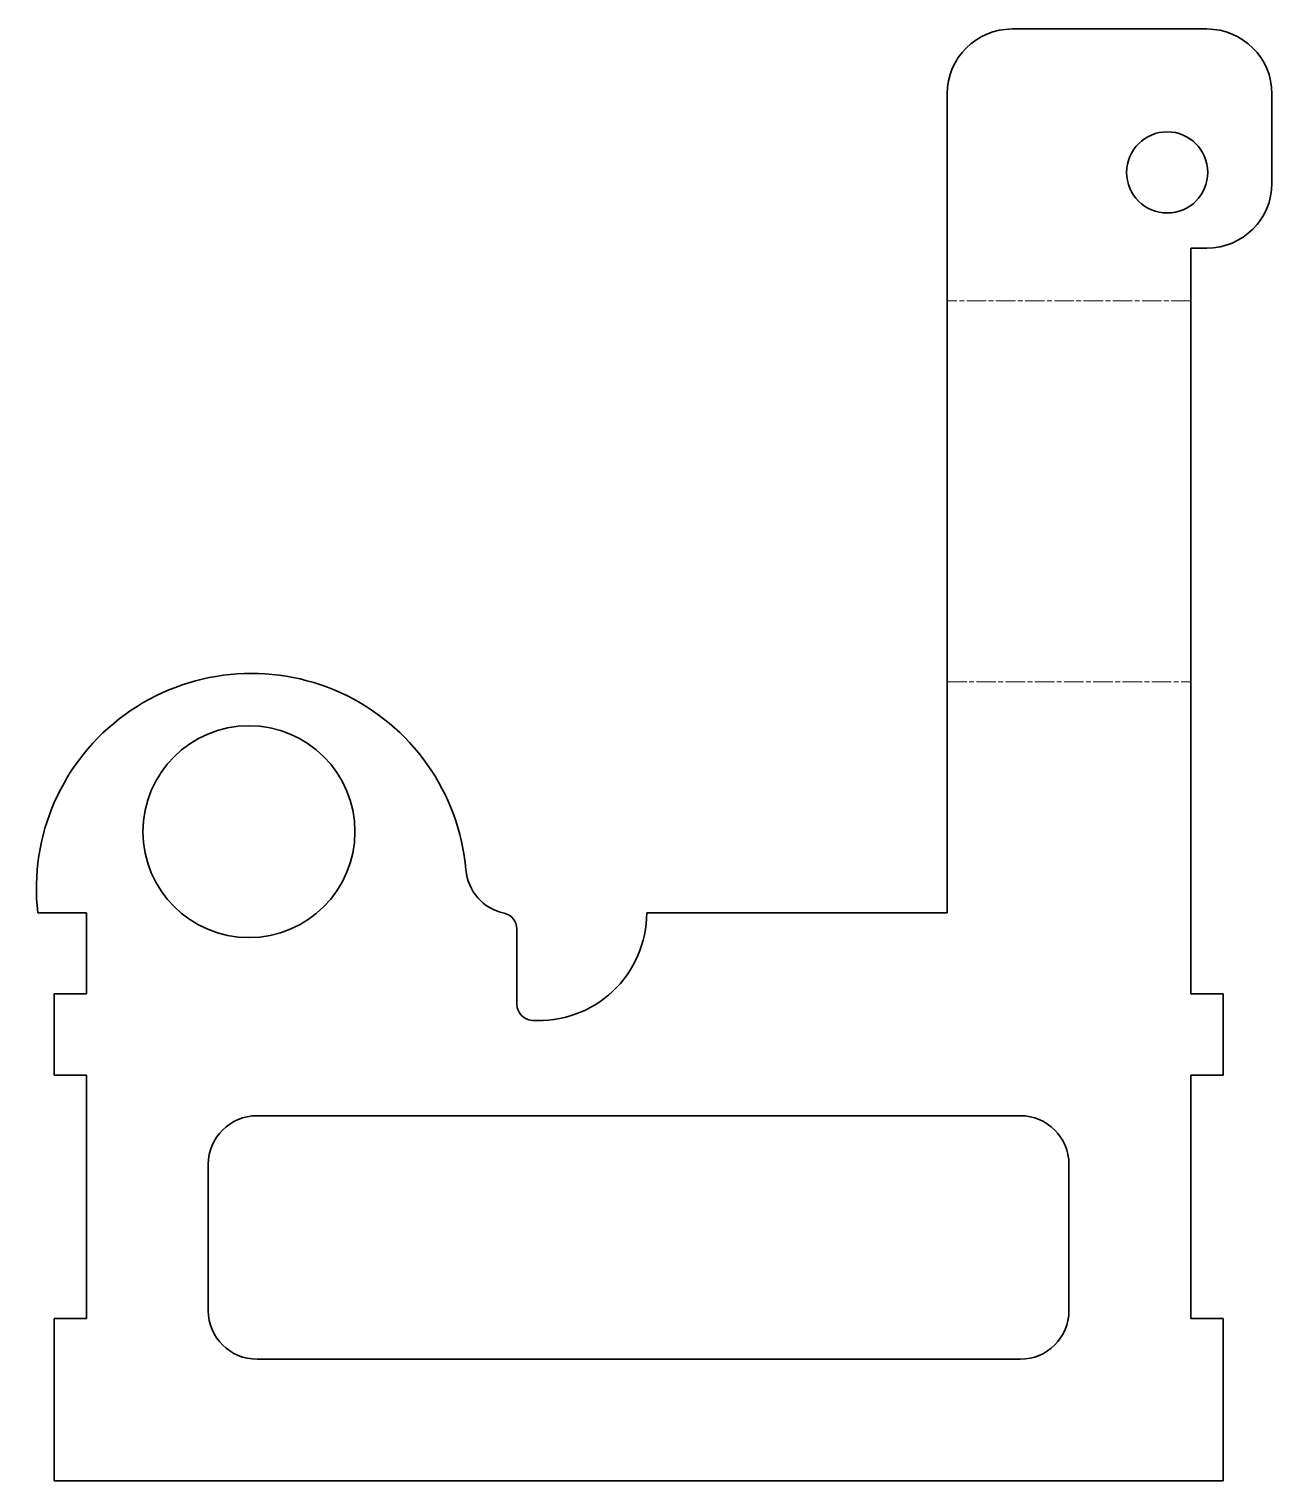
# Model space of a CAD drawing. Header units: inches. Extents: x -1 to 152, y 0 to 179.
import ezdxf

# ---------------------------------------------------------------- set-up
doc = ezdxf.new("R2010")
doc.units = ezdxf.units.IN
doc.header["$MEASUREMENT"] = 0
doc.linetypes.add('Chain', pattern=[13.68, 9.12, -1.14, 2.28, -1.14])
doc.layers.add('SIMUMAK Bend Centerline (ISO)', color=7, linetype='Chain', lineweight=9)
doc.layers.add('SIMUMAK Visible (ISO)', color=7, linetype='Continuous', lineweight=35)

# ---------------------------------------------------------------- blocks, each defined once
blk = doc.blocks.new('CD-IND-30-MEDB-01_Sheet_5_CD-IND-30-MEDB-01 (desplegada)')
at = {"layer": 'SIMUMAK Bend Centerline (ISO)', "ltscale": 0.263158}
for p, q in [((66.09, 55.97), (36.09, 55.97)), ((36.09, 9.03), (66.09, 9.03))]:
    blk.add_line(p, q, dxfattribs=at)
at = {"layer": 'SIMUMAK Visible (ISO)'}
for p, q in [((44.09, 89.45), (68.09, 89.45)), ((36.09, -19.45), (36.09, 81.45)), ((76.09, 81.45), (76.09, 70.45)), ((66.09, 62.45), (66.09, -29.45)), ((68.09, 62.45), (66.09, 62.45)), ((-75.91, -19.45), (-69.91, -19.45)), ((-69.91, -29.45), (-69.91, -19.45)), ((36.09, -19.45), (-0.91, -19.45)), ((-16.91, -30.71), (-16.91, -21.45)), ((-73.91, -29.45), (-73.91, -39.45)), ((-69.91, -29.45), (-73.91, -29.45)), ((70.09, -29.45), (66.09, -29.45)), ((70.09, -39.45), (70.09, -29.45)), ((-73.91, -39.45), (-69.91, -39.45)), ((-69.91, -69.45), (-69.91, -39.45)), ((66.09, -39.45), (70.09, -39.45)), ((66.09, -69.45), (66.09, -39.45)), ((-48.91, -44.45), (45.09, -44.45)), ((-54.91, -68.45), (-54.91, -50.45)), ((51.09, -50.45), (51.09, -68.45)), ((-73.91, -69.45), (-73.91, -89.45)), ((-69.91, -69.45), (-73.91, -69.45)), ((70.09, -69.45), (66.09, -69.45)), ((70.09, -89.45), (70.09, -69.45)), ((45.09, -74.45), (-48.91, -74.45)), ((-73.91, -89.45), (70.09, -89.45))]:
    blk.add_line(p, q, dxfattribs=at)
for centre, radius in [((63.19, 71.78), 5), ((-49.91, -9.45), 13.05)]:
    blk.add_circle(centre, radius, dxfattribs=at)
at = {"layer": 'SIMUMAK Visible (ISO)', "extrusion": (0, 0, -1)}
for centre, radius, start, end in [((-44.09, 81.45), 8, 0, 90), ((-68.09, 81.45), 8, 90, 180), ((-68.09, 70.45), 8, 180, 270), ((18.91, -21.45), 2, 102.3235, 180), ((14.2, -19.45), 13.28, 180, 273.6529)]:
    blk.add_arc(centre, radius, start, end, dxfattribs=at)
at = {"layer": 'SIMUMAK Visible (ISO)'}
for centre, radius, start, end in [((-49.59, -16.45), 26.5, 4.9701, 186.5002), ((-17.21, -13.63), 6, 184.9701, 257.6765), ((-14.91, -30.71), 2, 180, 266.3471), ((-48.91, -50.45), 6, 90, 180), ((45.09, -50.45), 6, 360, 90), ((-48.91, -68.45), 6, 180, 270), ((45.09, -68.45), 6, 270, 0)]:
    blk.add_arc(centre, radius, start, end, dxfattribs=at)

msp = doc.modelspace()

# ---------------------------------------------------------------- block references
msp.add_blockref('CD-IND-30-MEDB-01_Sheet_5_CD-IND-30-MEDB-01 (desplegada)', (75.91, 89.45))

doc.saveas('drawing.dxf')
